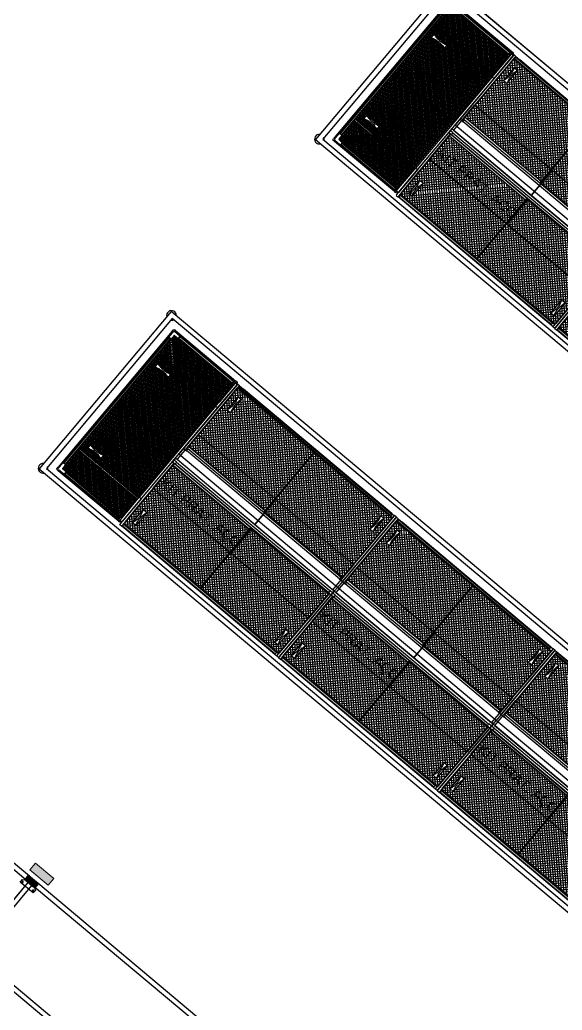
# Model space of a CAD drawing. Header units: metres. Extents: x 822482 to 822767, y 9662202 to 9662512.
# Drawn here: x 822669.12 to 822674.61, y 9662413 to 9662423.04 of the extents above; entities that cross this region are included whole.
import ezdxf
from ezdxf.lldxf.tags import DXFTag

# ---------------------------------------------------------------- set-up
doc = ezdxf.new("R2010")
doc.units = ezdxf.units.M
for name, color, linetype in [('#ARQ_INOX', 8, 'Continuous'), ('ARQ_NE_EQUIPAMENTOS', 7, 'Continuous'), ('VIDRO TEMPERADO', 3, 'Continuous'), ('wbc_gond_planta', 7, 'Continuous'), ('wbc_mobilias_planta', 7, 'Continuous')]:
    doc.layers.add(name, color=color, linetype=linetype)
doc.layers.add('ARQ_NE_COTAS', color=7, linetype='Continuous', true_color=0x000000)
doc.layers.add('ARQ_NE_ESTRUTURA INOX', color=251, linetype='Continuous', lineweight=0)
doc.layers.add('ARQ_NE_PORTAPALLETS', color=251, linetype='Continuous', lineweight=0)
doc.styles.add('Arial', font='arial.ttf', dxfattribs={"height": 0.6})
doc.styles.get("Standard").update_dxf_attribs({"font": 'arial.ttf'})
tags = doc.linetypes.add('DASHED0', pattern=[1, 0.5, -0.5]).pattern_tags.tags
tags[6:7] = [DXFTag(74, 4), DXFTag(75, 0), DXFTag(340, '0'), DXFTag(46, 0.0), DXFTag(50, 0.0), DXFTag(44, 0.0), DXFTag(45, 0.0)]
tags[4:5] = [DXFTag(74, 4), DXFTag(75, 0), DXFTag(340, '0'), DXFTag(46, 0.0), DXFTag(50, 0.0), DXFTag(44, 0.0), DXFTag(45, 0.0)]
doc.dimstyles.new('1-300', dxfattribs={"dimtxt": 0.6, "dimasz": 0.25, "dimexe": 0.25, "dimexo": 0.25, "dimgap": 0.25, "dimtad": 1, "dimzin": 4, "dimdsep": 46, "dimtxsty": 'Arial', "dimblk": 'ARCHTICK', "dimcen": 0.25, "dimclrd": 256, "dimclre": 256, "dimclrt": 256, "dimadec": 0, "dimazin": 0, "dimtfac": 0.066667, "dimtix": 1, "dimtofl": 0, "dimtmove": 0, "dimatfit": 3, "dimldrblk": 'ARCHTICK', "dimfxl": 0.25, "dimtvp": 1, "dimtolj": 1, "dimtzin": 0, "dimarcsym": 0})
pattern_1 = [(45, (-159.4644, -342.3736), (-1.6673415, 1.6673415), []), (135, (-159.4644, -342.3736), (-1.6673415, -1.6673415), [])]
pattern_2 = [(45, (108.2454, -1e-11), (-0.928678, 0.928678), []), (135, (108.2454, -1e-11), (-0.928678, -0.928678), [])]
pattern_3 = [(45, (0, 0), (-0.928678, 0.928678), []), (135, (0, 0), (-0.928678, -0.928678), [])]

# ---------------------------------------------------------------- blocks, each defined once
blk = doc.blocks.new('100100T11R230100')
at = {"layer": 'wbc_gond_planta'}
for points in [[(3, -1), (3, 0), (0, 0), (0, -6), (11, -6), (11, 0), (8, 0), (8, -1)], [(244, -1), (244, 0), (241, 0), (241, -6), (252, -6), (252, 0), (249, 0), (249, -1)], [(8, -99), (8, -100), (11, -100), (11, -94), (0, -94), (0, -100), (3, -100), (3, -99)], [(249, -99), (249, -100), (252, -100), (252, -94), (241, -94), (241, -100), (244, -100), (244, -99)]]:
    blk.add_hatch(color=8, dxfattribs=at).paths.add_polyline_path(points)
at = {"layer": 'wbc_gond_planta', "color": 8, "linetype": 'Continuous'}
for p, q in [((-1, 0), (12, 0)), ((-1, -6), (-1, 0)), ((12, 0), (12, -6)), ((240, 0), (253, 0)), ((240, -6), (240, 0)), ((253, 0), (253, -6)), ((-3.1, -7.2), (-1, -6)), ((-3.1, -10.7), (-3.1, -7.2)), ((12, -6), (14.1, -7.2)), ((14.1, -7.2), (14.1, -10.7)), ((237.9, -7.2), (240, -6)), ((237.9, -10.7), (237.9, -7.2)), ((253, -6), (255.1, -7.2)), ((255.1, -7.2), (255.1, -10.7)), ((14.1, -10.7), (-3.1, -10.7)), ((255.1, -10.7), (237.9, -10.7)), ((14.1, -89.3), (-3.1, -89.3)), ((-3.1, -89.3), (-3.1, -92.8)), ((14.1, -92.8), (14.1, -89.3)), ((255.1, -89.3), (237.9, -89.3)), ((237.9, -89.3), (237.9, -92.8)), ((255.1, -92.8), (255.1, -89.3)), ((-3.1, -92.8), (-1, -94)), ((-1, -94), (-1, -100)), ((-1, -100), (12, -100)), ((12, -94), (14.1, -92.8)), ((12, -100), (12, -94)), ((237.9, -92.8), (240, -94)), ((240, -94), (240, -100)), ((240, -100), (253, -100)), ((253, -94), (255.1, -92.8)), ((253, -100), (253, -94))]:
    blk.add_line(p, q, dxfattribs=at)
at = {"layer": 'wbc_gond_planta', "color": 8}
for p, q in [((3, 0), (0, 0)), ((0, 0), (0, -6)), ((3, -1), (3, 0)), ((8, 0), (8, -1)), ((8, 0), (11, 0)), ((11, 0), (241, 0)), ((11, 0), (11, -6)), ((244, 0), (241, 0)), ((241, 0), (241, -6)), ((244, -1), (244, 0)), ((249, 0), (249, -1)), ((249, 0), (252, 0)), ((252, 0), (252, -6)), ((11, -6), (0, -6)), ((8, -1), (3, -1)), ((3, -94), (3, -6)), ((8, -94), (8, -6)), ((11, -5), (241, -5)), ((252, -6), (241, -6)), ((249, -1), (244, -1)), ((244, -94), (244, -6)), ((249, -94), (249, -6)), ((0, -100), (0, -94)), ((11, -94), (0, -94)), ((3, -100), (0, -100)), ((8, -99), (3, -99)), ((3, -99), (3, -100)), ((8, -100), (8, -99)), ((8, -100), (11, -100)), ((11, -100), (11, -94)), ((11, -95), (241, -95)), ((11, -100), (241, -100)), ((241, -100), (241, -94)), ((252, -94), (241, -94)), ((244, -100), (241, -100)), ((249, -99), (244, -99)), ((244, -99), (244, -100)), ((249, -100), (249, -99)), ((249, -100), (252, -100)), ((252, -100), (252, -94))]:
    blk.add_line(p, q, dxfattribs=at)
for points in [[(3, -1), (3, 0), (0, 0), (0, -6), (11, -6), (11, 0), (8, 0), (8, -1)], [(244, -1), (244, 0), (241, 0), (241, -6), (252, -6), (252, 0), (249, 0), (249, -1)], [(8, -99), (8, -100), (11, -100), (11, -94), (0, -94), (0, -100), (3, -100), (3, -99)], [(249, -99), (249, -100), (252, -100), (252, -94), (241, -94), (241, -100), (244, -100), (244, -99)]]:
    blk.add_lwpolyline(points, close=True, dxfattribs=at)
for centre in [(-1.4, -9), (12.4, -9), (239.6, -9), (253.4, -9), (-1.4, -91), (12.4, -91), (239.6, -91), (253.4, -91)]:
    blk.add_circle(centre, 0.7, dxfattribs=at)
blk = doc.blocks.new('protetor')
blk.add_hatch(color=8).paths.add_polyline_path([(-3.5, -5), (-3.5, -14), (20.5, -14), (20.5, -5)])
at = {"color": 8}
blk.add_lwpolyline([(-3.5, -5), (-3.5, -14), (20.5, -14), (20.5, -5)], close=True, dxfattribs=at)
blk = doc.blocks.new('NICFD210CDVD')
at = {"layer": 'VIDRO TEMPERADO'}
h = blk.add_hatch(dxfattribs=at)
h.set_pattern_fill('_USER', color=8, scale=2.357977, angle=45, style=0, pattern_type=2)
h.set_pattern_definition(pattern_1)
h.paths.add_polyline_path([(103.7, 97.3), (103.7, 90.8), (2.5, 90.8), (2.5, 97.3)])
h.paths.add_polyline_path([(2.5, 90.8), (8.8, 90.8), (8.6, 90.6), (8.6, 73.7), (8.8, 73.6), (2.5, 73.6)])
h.paths.add_polyline_path([(13, 90.8), (103.7, 90.8), (103.7, 73.6), (13, 73.6), (13.2, 73.7), (13.2, 90.6)])
h.paths.add_polyline_path([(2.5, 73.6), (103.7, 73.6), (103.7, 19.9), (2.5, 19.9), (2.5, 19.9)])
h.paths.add_polyline_path([(2.7, 19.9), (103.7, 19.9), (103.7, 19.8), (2.9, 19.8)])
h = blk.add_hatch(dxfattribs=at)
h.set_pattern_fill('_USER', color=8, scale=2.357977, angle=45, style=0, pattern_type=2)
h.set_pattern_definition(pattern_1)
h.paths.add_polyline_path([(207.5, 97.3), (207.5, 91.1), (104.2, 91.1), (104.2, 97.3)])
h.paths.add_polyline_path([(104.2, 91.1), (197, 91.1), (196.8, 90.9), (196.8, 74), (197, 73.9), (104.2, 73.9)])
h.paths.add_polyline_path([(201.2, 91.1), (207.5, 91.1), (207.5, 73.9), (201.2, 73.9), (201.4, 74), (201.4, 90.9)])
h.paths.add_polyline_path([(104.2, 73.9), (207.5, 73.9), (207.5, 19.5), (207.5, 19.5), (207.2, 19.5), (207, 19.3), (207, 18.2), (116.8, 18.2), (104.2, 18.2)])
at = {"layer": 'wbc_mobilias_planta'}
blk.add_hatch(color=8, dxfattribs=at).paths.add_polyline_path([(3.1, 99.8), (204.9, 99.8), (204.9, 97.8), (3.1, 97.8)])
at = {"color": 8, "linetype": 'Continuous'}
for p, q in [((0.2, 100.4), (2.4, 100.4)), ((209.7, 100.4), (207.5, 100.4)), ((0, 100.2), (0, 99.5)), ((0, 99.5), (0, 73.9)), ((2.5, 99.6), (2.5, 100.4)), ((2.5, 100.2), (207.5, 100.2)), ((2.5, 73.9), (2.5, 99.6)), ((207.5, 97.3), (2.5, 97.3)), ((2.5, 95.5), (2.5, 95.2)), ((2.5, 95.5), (2.5, 95.5)), ((2.5, 95.2), (2.5, 95.1)), ((2.5, 95.1), (2.5, 73.2)), ((5.6, 100.2), (6.9, 100.2)), ((6.9, 100.2), (7.9, 100.2)), ((6.9, 100.2), (6.9, 100.2)), ((204.2, 100.2), (7.9, 100.2)), ((8.6, 90.6), (8.6, 90.4)), ((8.6, 90.4), (8.6, 89.9)), ((8.8, 90.8), (13, 90.8)), ((8.8, 90.5), (8.8, 90.8)), ((8.8, 90.4), (8.8, 90.5)), ((13, 90.8), (13, 90.5)), ((13, 90.5), (13, 90.4)), ((13.2, 90.5), (13.2, 90.6)), ((13.2, 89.9), (13.2, 90.5)), ((103.7, 73.4), (103.7, 97.3)), ((104.2, 95.5), (104.2, 97.3)), ((104.2, 95.4), (104.2, 95.5)), ((104.2, 73.4), (104.2, 95.4)), ((196.8, 90.9), (196.8, 90.7)), ((196.8, 90.7), (196.8, 90.2)), ((197, 91.1), (201.2, 91.1)), ((197, 90.9), (197, 91.1)), ((197, 90.7), (197, 90.9)), ((201.2, 91.1), (201.2, 90.9)), ((201.2, 90.9), (201.2, 90.7)), ((201.4, 90.8), (201.4, 90.9)), ((201.4, 90.2), (201.4, 90.8)), ((207.5, 100.4), (207.5, 99.6)), ((207.5, 99.6), (207.5, 73.9)), ((207.5, 96.5), (207.5, 96.5)), ((207.5, 96.5), (207.5, 96.5)), ((207.5, 96.5), (207.5, 96.4)), ((207.5, 96.2), (207.5, 96.5)), ((207.5, 96), (207.5, 96.2)), ((207.5, 73.2), (207.5, 96)), ((210, 99.5), (210, 100.2)), ((210, 73.9), (210, 99.5)), ((8.6, 89.9), (8.6, 74.3)), ((13.2, 74.3), (13.2, 89.9)), ((196.8, 90.2), (196.8, 74.6)), ((201.4, 74.6), (201.4, 90.2)), ((0, 73.9), (0, 15.4)), ((2.5, 18.5), (2.5, 73.9)), ((2.5, 73.2), (2.5, 21.6)), ((8.6, 74.3), (8.6, 74.2)), ((8.6, 74.2), (8.6, 73.8)), ((8.6, 73.8), (8.6, 73.8)), ((8.6, 73.7), (8.6, 73.8)), ((8.6, 73.7), (8.6, 73.7)), ((8.8, 74.2), (8.8, 74.4)), ((8.8, 73.7), (8.8, 74.2)), ((8.8, 73.6), (8.8, 73.7)), ((8.8, 73.6), (13, 73.6)), ((8.8, 73.6), (8.8, 73.6)), ((13, 74.4), (13, 74.2)), ((13, 74.2), (13, 73.7)), ((13, 73.7), (13, 73.6)), ((13, 73.6), (13, 73.6)), ((13.2, 74.2), (13.2, 74.3)), ((13.2, 73.8), (13.2, 74.2)), ((13.2, 73.8), (13.2, 73.8)), ((13.2, 73.8), (13.2, 73.7)), ((13.2, 73.7), (13.2, 73.7)), ((103.7, 18.4), (103.7, 73.4)), ((104.2, 23.3), (104.2, 73.4)), ((196.8, 74.6), (196.8, 74.5)), ((196.8, 74.5), (196.8, 74.1)), ((196.8, 74.1), (196.8, 74.1)), ((196.8, 74), (196.8, 74.1)), ((196.8, 74), (196.8, 74)), ((197, 74.5), (197, 74.7)), ((197, 74), (197, 74.5)), ((197, 73.9), (197, 74)), ((197, 73.9), (201.2, 73.9)), ((197, 73.9), (197, 73.9)), ((201.2, 74.7), (201.2, 74.5)), ((201.2, 74.5), (201.2, 74)), ((201.2, 74), (201.2, 73.9)), ((201.2, 73.9), (201.2, 73.9)), ((201.4, 74.5), (201.4, 74.6)), ((201.4, 74.1), (201.4, 74.5)), ((201.4, 74.1), (201.4, 74.1)), ((201.4, 74.1), (201.4, 74)), ((201.4, 74), (201.4, 74)), ((207.5, 73.9), (207.5, 18.4)), ((207.5, 19.3), (207.5, 73.2)), ((210, 15.4), (210, 73.9)), ((104.2, 23.2), (104.2, 23.3)), ((104.2, 18.3), (104.2, 23.2)), ((0, 15.4), (0, 15.2)), ((3.4, 15), (0.2, 15)), ((2.5, 19.9), (2.5, 20)), ((2.5, 19.9), (2.5, 19.6)), ((2.7, 19.9), (2.5, 19.9)), ((2.5, 19.6), (2.5, 19.5)), ((103.7, 19.8), (2.9, 19.8)), ((2.9, 19.6), (2.9, 19.7)), ((2.9, 19.5), (2.9, 19.6)), ((2.9, 17.8), (2.9, 19.5)), ((2.9, 17.8), (2.9, 17.8)), ((3.3, 17.6), (3.4, 17.6)), ((3.3, 17.6), (3.3, 17.6)), ((3.3, 17.6), (3.3, 17.6)), ((3.3, 17.6), (3.4, 17.6)), ((3.4, 17.6), (3.4, 17.6)), ((206.4, 17.5), (3.6, 17.5)), ((3.6, 17.3), (3.6, 15.4)), ((3.6, 17.3), (3.6, 17.3)), ((3.6, 17.3), (3.6, 15.4)), ((3.6, 15.4), (3.6, 15.2)), ((3.6, 15.4), (3.6, 15.4)), ((3.6, 15.4), (3.6, 15.2)), ((3.6, 15.2), (3.6, 15.3)), ((206.4, 15.3), (3.6, 15.3)), ((104.2, 18.4), (104.1, 18.4)), ((104.1, 18.4), (104.2, 18.4)), ((104.1, 18.4), (104.1, 18.4)), ((104.2, 18.2), (104.2, 18.3)), ((104.2, 18.2), (104.2, 18.2)), ((194.5, 18.2), (104.2, 18.2)), ((104.2, 18.2), (105.4, 18.2)), ((207, 18.2), (105.4, 18.2)), ((105.4, 18.2), (105.4, 18.2)), ((207, 18.2), (205.8, 18.2)), ((205.8, 18.2), (205.8, 18.2)), ((206.4, 15.4), (206.4, 17.4)), ((206.4, 17.4), (206.4, 17.4)), ((206.4, 15.4), (206.4, 17.4)), ((206.4, 15.2), (206.4, 15.4)), ((206.4, 15.4), (206.4, 15.4)), ((206.4, 15.2), (206.4, 15.4)), ((206.4, 15.3), (206.4, 15.2)), ((206.8, 17.7), (206.6, 17.7)), ((206.6, 17.7), (206.6, 17.7)), ((209.7, 15), (206.6, 15)), ((207, 19.3), (207, 17.8)), ((207, 18.2), (207, 18.2)), ((207, 17.8), (207, 17.8)), ((207.5, 19.5), (207.2, 19.5)), ((207.5, 18.4), (207.5, 19.5)), ((207.5, 19.5), (207.5, 19.5)), ((210, 15.2), (210, 15.4))]:
    blk.add_line(p, q, dxfattribs=at)
at = {"color": 8}
blk.add_line((103.7, 97.3), (104.2, 97.3), dxfattribs=at)
at = {"color": 8, "linetype": 'Continuous'}
for points in [[(13, 73.6), (13.2, 73.7), (13.2, 90.6), (13, 90.8), (8.8, 90.8), (8.6, 90.6), (8.6, 73.7), (8.8, 73.6)], [(201.2, 73.9), (201.4, 74), (201.4, 90.9), (201.2, 91.1), (197, 91.1), (196.8, 90.9), (196.8, 74), (197, 73.9)]]:
    blk.add_lwpolyline(points, close=True, dxfattribs=at)
for centre, radius, start, end in [((0.2, 100.2), 0.25, 90, 180), ((2.4, 100.4), 0.05, 0, 90), ((207.5, 100.4), 0.05, 90, 180), ((209.7, 100.2), 0.25, 0, 90), ((5.6, 100), 0.2, 90, 91.7684), ((7.9, 100.1), 0.15, 87.9574, 90), ((8.8, 90.6), 0.152, 90, 180), ((13, 90.6), 0.152, 0, 90), ((197, 90.9), 0.152, 90, 180), ((201.2, 90.9), 0.152, 0, 90), ((0.2, 15.2), 0.25, 180, 270), ((2.5, 20), 0.025, 180, 210), ((2.5, 20), 0.025, 210, 270), ((3.3, 18.5), 0.85, 180, 187.9303), ((3.3, 18.5), 0.85, 187.9303, 265.6848), ((2.7, 19.7), 0.2, 0, 90), ((3.3, 17.6), 0.0345, 75.9115, 85.3666), ((3.4, 17.4), 0.244, 27.5841, 88.2951), ((3.4, 15.2), 0.25, 270, 352.1625), ((3.3, 17.4), 0.316, 357.5545, 28.8772), ((3.4, 15.2), 0.25, 352.1625, 0), ((3.6, 15.2), 0.03, 352.1625, 0), ((206.6, 17.4), 0.25, 94.2323, 135.3707), ((206.6, 17.5), 0.239, 135.4473, 167.8956), ((206.6, 17.4), 0.248, 166.5401, 180), ((206.6, 15.2), 0.25, 180, 187.8375), ((206.6, 15.2), 0.25, 187.8375, 270), ((206.4, 15.2), 0.03, 180, 187.8375), ((206.6, 17.5), 0.243, 90.0162, 94.3688), ((206.8, 18.4), 0.7, 270, 359.8573), ((207.2, 19.3), 0.2, 90, 180), ((207.5, 19.5), 0.025, 270, 0), ((209.7, 15.2), 0.25, 270, 0)]:
    blk.add_arc(centre, radius, start, end, dxfattribs=at)
for centre, major_axis, ratio, start_param, end_param in [((207.4, 96.5), (0.05, 0), 0.580743, 5.670684, 6.283185), ((207.4, 96.5), (0.05, 0), 0.580743, 5.670684, 6.283185), ((207.4, 96.2), (0.05, 0), 0.611994, 0, 0.612501), ((8.8, 73.7), (-0.152, 0), 0.999904, 0, 1.570796), ((13, 73.7), (-0.152, 0), 0.999904, 1.570796, 3.141593), ((197, 74), (-0.152, 0), 0.999904, 0, 1.570796), ((201.2, 74), (-0.152, 0), 0.999904, 1.570796, 3.141593), ((3.6, 15.2), (-0.03, 0), 0.863636, 3.141593, 3.513879), ((104.1, 18.4), (0.387, 0), 0.001495, 1.559494, 4.723691), ((104.1, 18.4), (0.285, 0), 0.001495, 1.555489, 4.727697), ((206.4, 15.2), (-0.03, 0), 0.863636, 5.910899, 6.283185)]:
    blk.add_ellipse(centre, major_axis=major_axis, ratio=ratio, start_param=start_param, end_param=end_param, dxfattribs=at)
for points in [[(8.8, 74.4), (9.3, 75.8), (9.6, 77.1), (10, 79.3), (10.1, 80), (10.2, 81.4), (10.2, 82.1), (10.2, 83.2), (10.2, 83.5), (10.2, 84.2), (10.2, 84.5), (10.1, 85.6), (10, 86.2), (9.7, 87.5), (9.6, 88.1), (9.3, 89.3), (9.1, 89.9), (8.8, 90.4)], [(13, 90.4), (12.5, 89.3), (12.2, 88.1), (11.8, 86.2), (11.7, 85.6), (11.6, 84.2), (11.6, 83.5), (11.6, 82.5), (11.6, 82.1), (11.6, 81.4), (11.7, 81.1), (11.7, 80), (11.8, 79.3), (12.1, 77.9), (12.2, 77.2), (12.6, 75.8), (12.8, 75.1), (13, 74.4)], [(197, 74.7), (197.5, 76.1), (197.8, 77.4), (198.2, 79.6), (198.3, 80.3), (198.4, 81.7), (198.4, 82.4), (198.4, 83.5), (198.4, 83.8), (198.4, 84.5), (198.3, 84.9), (198.3, 85.9), (198.2, 86.5), (197.9, 87.8), (197.8, 88.4), (197.4, 89.6), (197.2, 90.2), (197, 90.7)], [(201.2, 90.7), (200.7, 89.6), (200.4, 88.5), (200, 86.5), (199.9, 85.9), (199.8, 84.5), (199.8, 83.8), (199.8, 82.8), (199.8, 82.4), (199.8, 81.7), (199.8, 81.4), (199.9, 80.3), (200, 79.6), (200.3, 78.2), (200.4, 77.5), (200.7, 76.1), (200.9, 75.4), (201.2, 74.7)]]:
    blk.add_open_spline(points, degree=3, knots=[0, 0, 0, 0, 0.25, 0.25, 0.375, 0.375, 0.5, 0.5, 0.5625, 0.5625, 0.625, 0.625, 0.75, 0.75, 0.875, 0.875, 1, 1, 1, 1], dxfattribs=at)
at = {"layer": 'Defpoints', "color": 8, "linetype": 'Continuous'}
for p, q in [((0, 15.2), (0, 7.5)), ((210.1, 15.2), (210.1, 7.5))]:
    blk.add_line(p, q, dxfattribs=at)
at = {"layer": 'VIDRO TEMPERADO', "color": 8}
for points in [[(91.3, 19.8), (2.9, 19.8), (2.7, 19.9), (2.5, 19.9), (2.5, 19.9), (2.5, 97.3), (103.7, 97.3), (103.7, 19.8)], [(104.2, 18.2), (104.2, 97.3), (207.5, 97.3), (207.5, 19.5), (207.5, 19.5), (207.2, 19.5), (207, 19.3), (207, 18.2), (116.8, 18.2)]]:
    blk.add_lwpolyline(points, close=True, dxfattribs=at)
at = {"layer": 'wbc_mobilias_planta', "color": 8}
blk.add_lwpolyline([(3.1, 99.8), (204.9, 99.8), (204.9, 97.8), (3.1, 97.8)], close=True, dxfattribs=at)
blk = doc.blocks.new('NICFD210CVD')
at = {"layer": 'VIDRO TEMPERADO'}
h = blk.add_hatch(dxfattribs=at)
h.set_pattern_fill('_USER', color=8, scale=2.357977, angle=45, style=0, pattern_type=2)
h.set_pattern_definition(pattern_1)
h.paths.add_polyline_path([(103.7, -82.3), (103.7, -75.8), (2.5, -75.8), (2.5, -82.3)])
h.paths.add_polyline_path([(2.5, -75.8), (8.8, -75.8), (8.6, -75.6), (8.6, -58.7), (8.8, -58.6), (2.5, -58.6)])
h.paths.add_polyline_path([(13, -75.8), (103.7, -75.8), (103.7, -58.6), (13, -58.6), (13.2, -58.7), (13.2, -75.6)])
h.paths.add_polyline_path([(2.5, -58.6), (103.7, -58.6), (103.7, -4.9), (2.5, -4.9), (2.5, -4.9)])
h.paths.add_polyline_path([(2.8, -4.9), (103.7, -4.9), (103.7, -4.8), (2.9, -4.8)])
h = blk.add_hatch(dxfattribs=at)
h.set_pattern_fill('_USER', color=8, scale=2.357977, angle=45, style=0, pattern_type=2)
h.set_pattern_definition(pattern_1)
h.paths.add_polyline_path([(207.5, -82.3), (207.5, -76.1), (104.2, -76.1), (104.2, -82.3)])
h.paths.add_polyline_path([(104.2, -76.1), (197, -76.1), (196.8, -75.9), (196.8, -59), (197, -58.9), (104.2, -58.9)])
h.paths.add_polyline_path([(201.2, -76.1), (207.5, -76.1), (207.5, -58.9), (201.2, -58.9), (201.4, -59), (201.4, -75.9)])
h.paths.add_polyline_path([(104.2, -58.9), (207.5, -58.9), (207.5, -4.5), (207.5, -4.5), (207.2, -4.5), (207.1, -4.3), (207.1, -3.2), (116.8, -3.2), (104.2, -3.2)])
at = {"layer": 'wbc_mobilias_planta'}
blk.add_hatch(color=8, dxfattribs=at).paths.add_polyline_path([(3.1, -84.8), (204.9, -84.8), (204.9, -82.8), (3.1, -82.8)])
at = {"color": 8, "linetype": 'Continuous'}
for p, q in [((3.4, 0), (0.2, 0)), ((0, -0.4), (0, -0.3)), ((0, -58.9), (0, -0.4)), ((2.5, -3.5), (2.5, -58.9)), ((2.5, -4.6), (2.5, -4.5)), ((2.5, -4.9), (2.5, -4.6)), ((2.5, -4.9), (2.5, -5)), ((2.8, -4.9), (2.5, -4.9)), ((2.5, -58.2), (2.5, -6.6)), ((2.9, -2.8), (2.9, -4.5)), ((2.9, -2.8), (2.9, -2.8)), ((2.9, -4.5), (2.9, -4.6)), ((2.9, -4.6), (2.9, -4.7)), ((103.7, -4.8), (2.9, -4.8)), ((3.3, -2.6), (3.4, -2.6)), ((3.3, -2.6), (3.3, -2.6)), ((3.3, -2.6), (3.3, -2.6)), ((3.3, -2.6), (3.4, -2.6)), ((3.4, -2.6), (3.4, -2.6)), ((3.6, -0.4), (3.6, -0.2)), ((3.6, -0.3), (3.6, -0.3)), ((3.6, -0.4), (3.6, -0.2)), ((206.4, -0.3), (3.6, -0.3)), ((3.6, -2.3), (3.6, -0.4)), ((3.6, -0.4), (3.6, -0.4)), ((3.6, -2.3), (3.6, -0.4)), ((3.6, -2.3), (3.6, -2.3)), ((206.4, -2.5), (3.6, -2.5)), ((103.7, -3.4), (103.7, -58.4)), ((104.2, -3.4), (104.1, -3.4)), ((104.1, -3.4), (104.2, -3.4)), ((104.1, -3.4), (104.1, -3.4)), ((104.2, -3.2), (104.2, -3.3)), ((104.2, -3.2), (104.2, -3.2)), ((194.5, -3.2), (104.2, -3.2)), ((104.2, -3.2), (105.4, -3.2)), ((104.2, -3.3), (104.2, -8.2)), ((104.2, -8.2), (104.2, -8.3)), ((104.2, -8.3), (104.2, -58.4)), ((207.1, -3.2), (105.4, -3.2)), ((105.4, -3.2), (105.4, -3.2)), ((207.1, -3.2), (205.8, -3.2)), ((205.8, -3.2), (205.8, -3.2)), ((206.4, -0.2), (206.4, -0.4)), ((206.4, -0.2), (206.4, -0.4)), ((206.4, -0.3), (206.4, -0.3)), ((206.4, -0.4), (206.4, -2.4)), ((206.4, -0.4), (206.4, -0.4)), ((206.4, -0.4), (206.4, -2.4)), ((206.4, -2.4), (206.4, -2.4)), ((209.7, 0), (206.6, 0)), ((206.8, -2.7), (206.6, -2.7)), ((206.6, -2.7), (206.6, -2.7)), ((207, -3.2), (207, -3.2)), ((207.1, -4.3), (207.1, -2.8)), ((207.1, -2.8), (207.1, -2.8)), ((207.5, -4.5), (207.2, -4.5)), ((207.5, -3.4), (207.5, -4.5)), ((207.5, -58.9), (207.5, -3.4)), ((207.5, -4.3), (207.5, -58.2)), ((207.5, -4.5), (207.5, -4.5)), ((210, -0.3), (210, -0.4)), ((210, -0.4), (210, -58.9)), ((0, -84.5), (0, -58.9)), ((2.5, -80.1), (2.5, -58.2)), ((2.5, -58.9), (2.5, -84.6)), ((8.6, -58.7), (8.6, -58.7)), ((8.6, -58.7), (8.6, -58.8)), ((8.6, -58.8), (8.6, -58.8)), ((8.6, -59.2), (8.6, -58.8)), ((8.6, -59.3), (8.6, -59.2)), ((8.6, -74.9), (8.6, -59.3)), ((8.8, -58.6), (8.8, -58.7)), ((8.8, -58.6), (13, -58.6)), ((8.8, -58.6), (8.8, -58.6)), ((8.8, -58.7), (8.8, -59.2)), ((8.8, -59.2), (8.8, -59.4)), ((13, -58.7), (13, -58.6)), ((13, -58.6), (13, -58.6)), ((13, -59.2), (13, -58.7)), ((13, -59.4), (13, -59.2)), ((13.2, -58.7), (13.2, -58.7)), ((13.2, -58.8), (13.2, -58.7)), ((13.2, -58.8), (13.2, -59.2)), ((13.2, -58.8), (13.2, -58.8)), ((13.2, -59.2), (13.2, -59.3)), ((13.2, -59.3), (13.2, -74.9)), ((103.7, -58.4), (103.7, -82.3)), ((104.2, -58.4), (104.2, -80.4)), ((196.8, -59), (196.8, -59)), ((196.8, -59), (196.8, -59.1)), ((196.8, -59.1), (196.8, -59.1)), ((196.8, -59.5), (196.8, -59.1)), ((196.8, -59.6), (196.8, -59.5)), ((196.8, -75.2), (196.8, -59.6)), ((197, -58.9), (197, -59)), ((197, -58.9), (201.2, -58.9)), ((197, -58.9), (197, -58.9)), ((197, -59), (197, -59.5)), ((197, -59.5), (197, -59.7)), ((201.2, -59), (201.2, -58.9)), ((201.2, -58.9), (201.2, -58.9)), ((201.2, -59.5), (201.2, -59)), ((201.2, -59.7), (201.2, -59.5)), ((201.4, -59), (201.4, -59)), ((201.4, -59.1), (201.4, -59)), ((201.4, -59.1), (201.4, -59.5)), ((201.4, -59.1), (201.4, -59.1)), ((201.4, -59.5), (201.4, -59.6)), ((201.4, -59.6), (201.4, -75.2)), ((207.5, -58.2), (207.5, -81)), ((207.5, -84.6), (207.5, -58.9)), ((210, -58.9), (210, -84.5)), ((2.5, -80.2), (2.5, -80.1)), ((2.5, -80.5), (2.5, -80.2)), ((8.6, -75.4), (8.6, -74.9)), ((8.6, -75.6), (8.6, -75.4)), ((8.8, -75.4), (8.8, -75.5)), ((8.8, -75.5), (8.8, -75.8)), ((8.8, -75.8), (13, -75.8)), ((13, -75.5), (13, -75.4)), ((13, -75.8), (13, -75.5)), ((13.2, -74.9), (13.2, -75.5)), ((13.2, -75.5), (13.2, -75.6)), ((196.8, -75.7), (196.8, -75.2)), ((196.8, -75.9), (196.8, -75.7)), ((197, -75.7), (197, -75.9)), ((197, -75.9), (197, -76.1)), ((197, -76.1), (201.2, -76.1)), ((201.2, -75.9), (201.2, -75.7)), ((201.2, -76.1), (201.2, -75.9)), ((201.4, -75.2), (201.4, -75.8)), ((201.4, -75.8), (201.4, -75.9)), ((0, -85.2), (0, -84.5)), ((0.2, -85.4), (2.4, -85.4)), ((2.5, -80.5), (2.5, -80.5)), ((207.5, -82.3), (2.5, -82.3)), ((2.5, -84.6), (2.5, -85.4)), ((2.5, -85.2), (207.5, -85.2)), ((5.6, -85.2), (6.9, -85.2)), ((6.9, -85.2), (7.9, -85.2)), ((6.9, -85.2), (6.9, -85.2)), ((204.2, -85.2), (7.9, -85.2)), ((104.2, -80.4), (104.2, -80.5)), ((104.2, -80.5), (104.2, -82.3)), ((207.5, -81), (207.5, -81.2)), ((207.5, -81.2), (207.5, -81.5)), ((207.5, -81.5), (207.5, -81.4)), ((207.5, -81.5), (207.5, -81.5)), ((207.5, -81.5), (207.5, -81.5)), ((207.5, -85.4), (207.5, -84.6)), ((209.7, -85.4), (207.5, -85.4)), ((210, -84.5), (210, -85.2))]:
    blk.add_line(p, q, dxfattribs=at)
at = {"color": 8}
blk.add_line((103.7, -82.3), (104.2, -82.3), dxfattribs=at)
at = {"color": 8, "linetype": 'Continuous'}
for points in [[(13, -58.6), (13.2, -58.7), (13.2, -75.6), (13, -75.8), (8.8, -75.8), (8.6, -75.6), (8.6, -58.7), (8.8, -58.6)], [(201.2, -58.9), (201.4, -59), (201.4, -75.9), (201.2, -76.1), (197, -76.1), (196.8, -75.9), (196.8, -59), (197, -58.9)]]:
    blk.add_lwpolyline(points, close=True, dxfattribs=at)
for centre, radius, start, end in [((0.2, -0.3), 0.25, 90, 180), ((3.4, -0.3), 0.25, 7.8375, 90), ((3.3, -3.5), 0.85, 94.3152, 172.0697), ((3.3, -3.5), 0.85, 172.0697, 180), ((2.5, -5), 0.025, 150, 180), ((2.5, -5), 0.025, 90, 150), ((2.8, -4.7), 0.2, 270, 0), ((3.3, -2.6), 0.0345, 274.6334, 284.0885), ((3.4, -2.4), 0.244, 271.7049, 332.4159), ((3.4, -0.3), 0.25, 0, 7.8375), ((3.6, -0.2), 0.03, 0, 7.8375), ((3.3, -2.4), 0.316, 331.1228, 2.4455), ((206.6, -0.3), 0.25, 90, 172.1625), ((206.6, -0.3), 0.25, 172.1625, 180), ((206.4, -0.2), 0.03, 172.1625, 180), ((206.6, -2.4), 0.248, 180, 193.4599), ((206.6, -2.5), 0.239, 192.1044, 224.5527), ((206.6, -2.4), 0.25, 224.6293, 265.7677), ((206.6, -2.5), 0.243, 265.6312, 269.9838), ((206.8, -3.4), 0.7, 0.1427, 90), ((207.2, -4.3), 0.2, 180, 270), ((207.5, -4.5), 0.025, 0, 90), ((209.7, -0.3), 0.25, 0, 90), ((8.8, -75.6), 0.152, 180, 270), ((13, -75.6), 0.152, 270, 0), ((197, -75.9), 0.152, 180, 270), ((201.2, -75.9), 0.152, 270, 0), ((0.2, -85.2), 0.25, 180, 270), ((2.4, -85.4), 0.05, 270, 0), ((5.6, -85), 0.2, 268.2316, 270), ((7.9, -85.1), 0.15, 270, 272.0426), ((207.5, -85.4), 0.05, 180, 270), ((209.7, -85.2), 0.25, 270, 0)]:
    blk.add_arc(centre, radius, start, end, dxfattribs=at)
for centre, major_axis, ratio, start_param, end_param in [((3.6, -0.3), (-0.03, 0), 0.863636, 2.769307, 3.141593), ((104.1, -3.4), (0.387, 0), 0.001495, 1.559494, 4.723691), ((104.1, -3.4), (0.285, 0), 0.001495, 1.555489, 4.727697), ((206.4, -0.3), (-0.03, 0), 0.863636, 0, 0.372286), ((8.8, -58.7), (-0.152, 0), 0.999904, 4.712389, 6.283185), ((13, -58.7), (-0.152, 0), 0.999904, 3.141593, 4.712389), ((197, -59), (-0.152, 0), 0.999904, 4.712389, 6.283185), ((201.2, -59), (-0.152, 0), 0.999904, 3.141593, 4.712389), ((207.4, -81.2), (0.05, 0), 0.611994, 5.670684, 6.283185), ((207.4, -81.5), (0.05, 0), 0.580743, 0, 0.612501), ((207.4, -81.5), (0.05, 0), 0.580743, 0, 0.612501)]:
    blk.add_ellipse(centre, major_axis=major_axis, ratio=ratio, start_param=start_param, end_param=end_param, dxfattribs=at)
for points in [[(8.8, -59.4), (9.3, -60.8), (9.6, -62.1), (10, -64.3), (10.1, -65), (10.2, -66.4), (10.2, -67.1), (10.2, -68.2), (10.2, -68.5), (10.2, -69.2), (10.2, -69.5), (10.1, -70.6), (10, -71.2), (9.7, -72.5), (9.6, -73.1), (9.3, -74.3), (9.1, -74.9), (8.8, -75.4)], [(13, -75.4), (12.5, -74.3), (12.2, -73.1), (11.8, -71.2), (11.7, -70.6), (11.6, -69.2), (11.6, -68.5), (11.6, -67.5), (11.6, -67.1), (11.6, -66.4), (11.7, -66.1), (11.7, -65), (11.8, -64.3), (12.1, -62.9), (12.2, -62.2), (12.6, -60.8), (12.8, -60.1), (13, -59.4)], [(197, -59.7), (197.5, -61.1), (197.8, -62.4), (198.2, -64.6), (198.3, -65.3), (198.4, -66.7), (198.4, -67.4), (198.4, -68.5), (198.4, -68.8), (198.4, -69.5), (198.3, -69.9), (198.3, -70.9), (198.2, -71.5), (197.9, -72.8), (197.8, -73.4), (197.4, -74.6), (197.2, -75.2), (197, -75.7)], [(201.2, -75.7), (200.7, -74.6), (200.4, -73.5), (200, -71.5), (199.9, -70.9), (199.8, -69.5), (199.8, -68.8), (199.8, -67.8), (199.8, -67.4), (199.8, -66.7), (199.8, -66.4), (199.9, -65.3), (200, -64.6), (200.3, -63.2), (200.4, -62.5), (200.7, -61.1), (200.9, -60.4), (201.2, -59.7)]]:
    blk.add_open_spline(points, degree=3, knots=[0, 0, 0, 0, 0.25, 0.25, 0.375, 0.375, 0.5, 0.5, 0.5625, 0.5625, 0.625, 0.625, 0.75, 0.75, 0.875, 0.875, 1, 1, 1, 1], dxfattribs=at)
at = {"layer": 'Defpoints', "color": 8, "linetype": 'DASHED0'}
for p, q in [((210.1, 7.5), (0, 7.5)), ((0, -0.3), (0, 7.5)), ((210.1, -0.3), (210.1, 7.5))]:
    blk.add_line(p, q, dxfattribs=at)
at = {"layer": 'VIDRO TEMPERADO', "color": 8}
for points in [[(91.3, -4.8), (2.9, -4.8), (2.8, -4.9), (2.5, -4.9), (2.5, -4.9), (2.5, -82.3), (103.7, -82.3), (103.7, -4.8)], [(104.2, -3.2), (104.2, -82.3), (207.5, -82.3), (207.5, -4.5), (207.5, -4.5), (207.2, -4.5), (207.1, -4.3), (207.1, -3.2), (116.8, -3.2)]]:
    blk.add_lwpolyline(points, close=True, dxfattribs=at)
at = {"layer": 'wbc_mobilias_planta', "color": 8}
blk.add_lwpolyline([(3.1, -84.8), (204.9, -84.8), (204.9, -82.8), (3.1, -82.8)], close=True, dxfattribs=at)
blk = doc.blocks.new('NICFD180TVD')
for points in [[(3.8, -75.6), (3.8, -4.7), (1.8, -4.7), (1.8, -75.6)], [(181.6, -75.6), (181.6, -4.7), (183.6, -4.7), (183.6, -75.6)], [(10, -81.6), (175.5, -81.6), (175.5, -83.6), (10, -83.6)]]:
    blk.add_hatch(color=8).paths.add_polyline_path(points)
h = blk.add_hatch()
h.set_pattern_fill('_USER', color=8, scale=1.313349, angle=45, style=0, pattern_type=2)
h.set_pattern_definition(pattern_2)
edge = h.paths.add_edge_path()
edge.add_arc((4.4, -4), 0.233, 256.6573, 358.3602)
edge.add_arc((4.6, -4.2), 0.233, 76.6573, 178.3602)
h.paths.add_polyline_path([(4.4, -4.2), (4.4, -76.1), (4.6, -76.3), (4.7, -80.6), (5, -80.9), (7.1, -80.9), (7.1, -80.9), (9.3, -80.9), (9.5, -81.1), (9.5, -81.2), (29.4, -81.2), (29.4, -3.1), (4.6, -3.1), (4.6, -4)])
h = blk.add_hatch()
h.set_pattern_fill('_USER', color=8, scale=1.313349, angle=45, style=0, pattern_type=2)
h.set_pattern_definition([(45, (105.6871, -3e-11), (-0.928678, 0.928678), []), (135, (105.6871, -3e-11), (-0.928678, -0.928678), [])])
h.paths.add_polyline_path([(91.2, -4.1), (30.9, -4.1), (30.9, -81.2), (91.2, -81.2)])
h.paths.add_polyline_path([(37.2, -75), (37, -74.8), (37, -58.2), (37.2, -57.8), (41.4, -57.8), (41.6, -58.2), (41.6, -74.8), (41.4, -75)])
h = blk.add_hatch()
h.set_pattern_fill('_USER', color=8, scale=1.313349, angle=45, style=0, pattern_type=2)
h.set_pattern_definition(pattern_3)
h.paths.add_polyline_path([(91.7, -3.1), (154.5, -3.1), (154.5, -81.2), (91.7, -81.2)])
h.paths.add_polyline_path([(148.3, -75.3), (148.4, -75.1), (148.4, -58.2), (148.3, -58.1), (144, -58.1), (143.9, -58.2), (143.9, -75.1), (144, -75.3)])
h = blk.add_hatch()
h.set_pattern_fill('_USER', color=8, scale=1.313349, angle=45, style=0, pattern_type=2)
h.set_pattern_definition(pattern_3)
edge = h.paths.add_edge_path()
edge.add_arc((181.1, -4), 0.233, 178.3602, 280.063)
edge.add_line((181.1, -4.2), (181.1, -76.1))
edge.add_line((181.1, -76.1), (180.8, -76.3))
edge.add_line((180.8, -76.3), (180.8, -80.6))
edge.add_line((180.8, -80.6), (180.5, -80.9))
edge.add_line((180.5, -80.9), (178.4, -80.9))
edge.add_line((178.4, -80.9), (178.4, -80.9))
edge.add_line((178.4, -80.9), (176.1, -80.9))
edge.add_line((176.1, -80.9), (176, -81.1))
edge.add_line((176, -81.1), (176, -81.2))
edge.add_line((176, -81.2), (156.1, -81.2))
edge.add_line((156.1, -81.2), (156.1, -3.1))
edge.add_line((156.1, -3.1), (180.8, -3.1))
edge.add_line((180.8, -3.1), (180.8, -4))
h = blk.add_hatch()
h.set_pattern_fill('_USER', scale=1.313349, angle=45, style=0, pattern_type=2)
h.set_pattern_definition(pattern_2)
h.paths.add_polyline_path([(30.9, -81.2), (91.2, -81.2)])
at = {"color": 8}
for p, q in [((2.2, 0), (1.5, 0)), ((27.4, 0), (2.2, 0)), ((0, -3.4), (0, -2.6)), ((1.3, -3.6), (0.2, -3.6)), ((0.2, -3.6), (0.2, -82.8)), ((1.3, -0.2), (1.3, -4)), ((1.4, -4.2), (1.4, -76.1)), ((1.5, -4.2), (4.4, -4.2)), ((2, -0.2), (2, -2.6)), ((2.4, -2.6), (27.4, -2.6)), ((2.4, -2.6), (2.4, -2.6)), ((4.4, -4.2), (4.4, -76.1)), ((4.6, -4), (4.6, -2.6)), ((4.6, -3.1), (4.7, -3.1)), ((32.3, 0), (27.4, 0)), ((27.4, -2.6), (32.3, -2.6)), ((29.4, -3.1), (29.4, -58)), ((30.9, -2.6), (30.9, -57.8)), ((91.2, -4.1), (30.9, -4.1)), ((153.2, -2.6), (32.3, -2.6)), ((153, -0.2), (32.5, -0.2)), ((32.5, -0.2), (32.5, -0.2)), ((32.5, -2.4), (32.5, -0.2)), ((91.2, -3.3), (91.2, -57.6)), ((91.7, -3.3), (91.6, -3.3)), ((91.6, -3.3), (91.7, -3.3)), ((91.6, -3.3), (91.6, -3.3)), ((91.7, -3.1), (91.7, -3.3)), ((91.7, -3.1), (91.7, -3.1)), ((92.3, -3.1), (91.7, -3.1)), ((91.7, -3.1), (92.2, -3.1)), ((91.7, -3.3), (91.7, -8)), ((91.7, -8), (91.7, -8.1)), ((91.7, -8.1), (91.7, -57.6)), ((122.6, -3.1), (92.8, -3.1)), ((122.5, -3.1), (92.8, -3.1)), ((152.9, -3.1), (122.6, -3.1)), ((154.5, -3.1), (123.1, -3.1)), ((153, -0.2), (153, -0.2)), ((153, -2.4), (153, -0.2)), ((153.2, 0), (158, 0)), ((158, -2.6), (153.2, -2.6)), ((154.5, -2.6), (154.5, -57.8)), ((156.1, -3.1), (156.1, -58)), ((158, 0), (183.3, 0)), ((183, -2.6), (158, -2.6)), ((180.8, -3.1), (180.7, -3.1)), ((180.8, -4), (180.8, -2.6)), ((184, -4.2), (181, -4.2)), ((181.1, -4.2), (181.1, -76.1)), ((183, -2.6), (183.1, -2.6)), ((183.3, 0), (183.9, 0)), ((183.4, -0.2), (183.4, -2.6)), ((184.1, -4.2), (184.1, -76.1)), ((184.2, -0.2), (184.2, -4)), ((184.2, -3.6), (185.3, -3.6)), ((185.2, -3.6), (185.2, -82.8)), ((185.5, -3.4), (185.5, -2.6)), ((29.4, -50.2), (29.4, -58)), ((156.1, -50.2), (156.1, -58)), ((4.7, -79.7), (29.4, -58)), ((29.4, -58), (16.5, -70.8)), ((29.4, -50.2), (29.4, -58)), ((29.4, -50.3), (29.4, -58)), ((29.4, -75.8), (29.4, -58)), ((29.4, -58), (29.4, -58)), ((29.4, -58), (29.4, -58)), ((30.9, -57.8), (30.9, -81.2)), ((37, -57.9), (37, -58.1)), ((37, -58.1), (37, -58.7)), ((37, -58.7), (37, -74.2)), ((37.2, -57.8), (41.4, -57.8)), ((37.2, -58), (37.2, -57.8)), ((37.2, -58.1), (37.2, -58)), ((41.4, -57.8), (41.4, -58)), ((41.4, -58), (41.4, -58.1)), ((41.6, -58), (41.6, -57.9)), ((41.6, -58.7), (41.6, -58)), ((41.6, -74.2), (41.6, -58.7)), ((91.2, -57.6), (91.2, -81.2)), ((91.7, -57.6), (91.7, -79.3)), ((143.9, -58.2), (143.9, -58.4)), ((143.9, -58.4), (143.9, -59)), ((143.9, -59), (143.9, -74.5)), ((144, -58.1), (148.3, -58.1)), ((144, -58.3), (144, -58.1)), ((144.1, -58.4), (144, -58.3)), ((148.3, -58.3), (148.2, -58.4)), ((148.3, -58.1), (148.3, -58.3)), ((148.4, -58.3), (148.4, -58.2)), ((148.4, -59), (148.4, -58.3)), ((148.4, -74.5), (148.4, -59)), ((154.5, -57.8), (154.5, -81.2)), ((156.1, -50.2), (156.1, -58)), ((156.1, -50.3), (156.1, -58)), ((156.1, -75.8), (156.1, -58)), ((156.1, -58), (168.9, -70.8)), ((180.8, -79.7), (156.1, -58)), ((156.1, -58), (156.1, -58)), ((156.1, -58), (156.1, -58)), ((1.3, -83.5), (1.3, -76.3)), ((1.5, -76.1), (2.4, -76.1)), ((2.4, -76.1), (3.8, -76.1)), ((3.8, -76.1), (4.3, -76.1)), ((4.3, -76.1), (4.5, -76.1)), ((4.6, -78.5), (4.6, -76.3)), ((4.7, -78.5), (4.6, -78.5)), ((4.7, -80.6), (4.7, -78.5)), ((16.5, -70.8), (6.4, -80.9)), ((29.4, -75.8), (29.4, -75.6)), ((29.4, -75.6), (29.4, -75.6)), ((29.4, -81.2), (29.4, -75.8)), ((37, -74.2), (37, -74.4)), ((37, -74.4), (37, -74.7)), ((37, -74.7), (37, -74.8)), ((37, -74.8), (37, -74.8)), ((37, -74.8), (37, -74.8)), ((37.2, -74.3), (37.2, -74.1)), ((37.2, -74.9), (37.2, -74.3)), ((37.2, -74.9), (37.2, -74.9)), ((37.2, -75), (37.2, -74.9)), ((37.2, -75), (41.4, -75)), ((41.4, -74.1), (41.4, -74.3)), ((41.4, -74.3), (41.4, -74.9)), ((41.4, -74.9), (41.4, -74.9)), ((41.4, -75), (41.4, -74.9)), ((41.6, -74.4), (41.6, -74.2)), ((41.6, -74.7), (41.6, -74.4)), ((41.6, -74.8), (41.6, -74.7)), ((41.6, -74.8), (41.6, -74.8)), ((41.6, -74.8), (41.6, -74.8)), ((91.7, -79.3), (91.7, -79.4)), ((91.7, -79.4), (91.7, -81.2)), ((143.9, -74.5), (143.9, -74.7)), ((143.9, -74.7), (143.9, -75)), ((143.9, -75), (143.9, -75.1)), ((143.9, -75.1), (143.9, -75.1)), ((143.9, -75.1), (143.9, -75.1)), ((144, -74.6), (144.1, -74.4)), ((144, -75.2), (144, -74.6)), ((144, -75.2), (144, -75.2)), ((144, -75.3), (144, -75.2)), ((144, -75.3), (148.3, -75.3)), ((148.2, -74.4), (148.3, -74.6)), ((148.3, -74.6), (148.3, -75.2)), ((148.3, -75.2), (148.3, -75.2)), ((148.3, -75.3), (148.3, -75.2)), ((148.4, -74.7), (148.4, -74.5)), ((148.4, -75), (148.4, -74.7)), ((148.4, -75.1), (148.4, -75)), ((148.4, -75.1), (148.4, -75.1)), ((148.4, -75.1), (148.4, -75.1)), ((156.1, -75.8), (156.1, -75.6)), ((156.1, -75.6), (156.1, -75.6)), ((156.1, -81.2), (156.1, -75.8)), ((168.9, -70.8), (179.1, -80.9)), ((180.8, -78.5), (180.8, -76.3)), ((180.8, -80.6), (180.8, -78.5)), ((180.8, -78.5), (180.8, -78.5)), ((181.2, -76.1), (181, -76.1)), ((181.6, -76.1), (181.2, -76.1)), ((183, -76.1), (181.6, -76.1)), ((184, -76.1), (183, -76.1)), ((184.2, -83.5), (184.2, -76.3)), ((0, -83), (0, -83.8)), ((0.2, -82.8), (1.3, -82.8)), ((1.8, -84.2), (1.7, -84.2)), ((2.5, -85.5), (1.7, -85.5)), ((2.1, -84.3), (9.3, -84.3)), ((2.7, -84.3), (2.7, -85.3)), ((182.8, -85.3), (2.7, -85.3)), ((5, -80.9), (7.1, -80.9)), ((7.1, -80.9), (9.3, -80.9)), ((7.1, -80.9), (7.1, -80.9)), ((9.5, -81.1), (9.5, -84.1)), ((176, -81.2), (9.5, -81.2)), ((176, -84.1), (9.5, -84.1)), ((91.7, -81.2), (91.2, -81.2)), ((176, -81.3), (176, -81.1)), ((176, -81.7), (176, -81.3)), ((176, -83.1), (176, -81.7)), ((176, -84.1), (176, -83.1)), ((178.4, -80.9), (176.1, -80.9)), ((183.4, -84.3), (176.1, -84.3)), ((180.5, -80.9), (178.4, -80.9)), ((178.4, -80.9), (178.4, -80.9)), ((182.8, -84.3), (182.8, -85.3)), ((183, -85.5), (183.8, -85.5)), ((183.7, -84.2), (183.8, -84.2)), ((185.3, -82.8), (184.2, -82.8)), ((185.5, -83), (185.5, -83.8))]:
    blk.add_line(p, q, dxfattribs=at)
for points in [[(3.8, -75.6), (3.8, -4.7), (1.8, -4.7), (1.8, -75.6)], [(91.7, -3.1), (154.5, -3.1), (154.5, -81.2), (91.7, -81.2)], [(181.6, -75.6), (181.6, -4.7), (183.6, -4.7), (183.6, -75.6)], [(37.2, -75), (37, -74.9), (37, -58), (37.2, -57.8), (41.4, -57.8), (41.6, -58), (41.6, -74.9), (41.4, -75)], [(41.4, -75), (41.6, -74.8), (41.6, -57.9), (41.4, -57.8), (37.2, -57.8), (37, -57.9), (37, -74.8), (37.2, -75)], [(148.3, -75.3), (148.4, -75.1), (148.4, -58.2), (148.3, -58.1), (144, -58.1), (143.9, -58.2), (143.9, -75.1), (144, -75.3)], [(10, -81.6), (175.5, -81.6), (175.5, -83.6), (10, -83.6)]]:
    blk.add_lwpolyline(points, close=True, dxfattribs=at)
for points in [[(4.6, -4, -0.475385), (4.4, -4.2), (4.4, -76.1), (4.6, -76.3), (4.7, -80.6), (5, -80.9), (7.1, -80.9), (7.1, -80.9), (9.3, -80.9), (9.5, -81.1), (9.5, -81.2), (29.4, -81.2), (29.4, -3.1), (4.6, -3.1)], [(4.6, -4, -0.475385), (4.4, -4.2), (4.4, -76.1), (4.6, -76.3), (4.7, -80.6), (5, -80.9), (7.1, -80.9), (7.1, -80.9), (9.3, -80.9), (9.5, -81.1), (9.5, -81.2), (29.4, -81.2), (29.4, -3.1), (4.6, -3.1)], [(180.8, -4, 0.475385), (181.1, -4.2), (181.1, -76.1), (180.8, -76.3), (180.8, -80.6), (180.5, -80.9), (178.4, -80.9), (178.4, -80.9), (176.1, -80.9), (176, -81.1), (176, -81.2), (156.1, -81.2), (156.1, -3.1), (180.8, -3.1)]]:
    blk.add_lwpolyline(points, format="xyb", close=True, dxfattribs=at)
blk.add_lwpolyline([(30.9, -81.2), (91.2, -81.2)], dxfattribs=at)
for centre, radius, start, end in [((1.5, -0.2), 0.247, 90, 180), ((1.7, -2.6), 1.7, 104.881, 180), ((0.2, -3.4), 0.197, 180, 270), ((1.5, -4), 0.236, 180, 270), ((2.6, -0.1), 2.53, 257.9371, 265.2897), ((32.3, -0.2), 0.187, 0, 90), ((32.3, -2.4), 0.187, 270, 0), ((153.2, -0.2), 0.187, 90, 180), ((153.2, -2.4), 0.187, 180, 270), ((182.9, -0.1), 2.53, 274.7103, 282.0629), ((183.9, -0.2), 0.247, 0, 90), ((184, -4), 0.236, 270, 0), ((183.8, -2.6), 1.7, 0, 75.119), ((185.3, -3.4), 0.197, 270, 0), ((-8617.1, -66), 8646.5, 359.93636, 0.0532), ((-8402, -66), 8431.4, 359.93475, 0.05454), ((-8260.9, -66), 8290.3, 359.93379, 0.05563), ((37.2, -57.9), 0.152, 90, 180), ((41.4, -57.9), 0.152, 0, 90), ((144, -58.2), 0.152, 90, 180), ((148.3, -58.2), 0.152, 0, 90), ((8802.6, -66), 8646.5, 179.9468, 180.06364), ((8587.4, -66), 8431.4, 179.94546, 180.06525), ((8446.4, -66), 8290.3, 179.94437, 180.06621), ((1.5, -76.3), 0.187, 90, 180), ((184, -76.3), 0.187, 0, 90), ((0.2, -83), 0.197, 90, 180), ((1.7, -83.8), 1.7, 180, 270), ((2.1, -83.5), 0.789, 180, 270), ((2.5, -85.3), 0.197, 270, 0), ((5.2, -80.6), 0.523, 179.2042, 208.6083), ((5, -80.4), 0.523, 241.3917, 270.7958), ((9.3, -84.1), 0.187, 270, 0), ((176.1, -84.1), 0.187, 180, 270), ((180.5, -80.4), 0.523, 269.2042, 298.6083), ((180.3, -80.6), 0.523, 331.3917, 0.7958), ((183, -85.3), 0.197, 180, 270), ((183.4, -83.5), 0.789, 270, 0), ((183.8, -83.8), 1.7, 270, 0), ((185.3, -83), 0.197, 0, 90)]:
    blk.add_arc(centre, radius, start, end, dxfattribs=at)
for centre, major_axis, ratio, start_param, end_param in [((2.2, -0.2), (0, 0.247), 0.593284, 0, 1.570796), ((4.4, -4), (0, -0.236), 0.814087, 0, 1.570796), ((28, -3.1), (-40.9, 0), 0.001059, 4.678448, 5.318694), ((91.6, -3.3), (0.381, 0), 0.001495, 1.559494, 4.723691), ((91.6, -3.3), (0.282, 0), 0.001495, 1.555489, 4.727697), ((92.5, -3.1), (0.313, 0), 0.001495, 3.141496, 6.283185), ((157.5, -3.1), (40.9, 0), 0.001059, 0.964492, 1.604737), ((181, -4), (0, -0.236), 0.814087, 4.712389, 6.283185), ((183.3, -0.2), (0, 0.247), 0.593284, 4.712389, 6.283185), ((4.5, -76.3), (0, 0.187), 0.814087, 4.712389, 6.283185), ((37.2, -74.8), (-0.152, 0), 0.999904, 0, 1.570796), ((41.4, -74.8), (-0.152, 0), 0.999904, 1.570796, 3.141593), ((144, -75.1), (-0.152, 0), 0.999904, 0, 1.570796), ((148.3, -75.1), (-0.152, 0), 0.999904, 1.570796, 3.141593), ((181, -76.3), (0, 0.187), 0.814087, 0, 1.570796), ((9.3, -81.1), (0.187, 0), 0.814087, 0, 1.570796), ((176.1, -81.1), (-0.187, 0), 0.814087, 4.712389, 6.283185)]:
    blk.add_ellipse(centre, major_axis=major_axis, ratio=ratio, start_param=start_param, end_param=end_param, dxfattribs=at)
for points, knots in [([(37.2, -74.1), (37.7, -72.8), (38, -71.4), (38.4, -69.3), (38.5, -68.6), (38.6, -67.1), (38.6, -66.4), (38.6, -65.4), (38.6, -65), (38.6, -64.3), (38.6, -64), (38.5, -63), (38.4, -62.3), (38.1, -61), (38, -60.4), (37.7, -59.3), (37.5, -58.7), (37.2, -58.1)], [0, 0, 0, 0, 0.25, 0.25, 0.375, 0.375, 0.5, 0.5, 0.5625, 0.5625, 0.625, 0.625, 0.75, 0.75, 0.875, 0.875, 1, 1, 1, 1]), ([(41.4, -58.1), (40.9, -59.2), (40.6, -60.4), (40.2, -62.3), (40.1, -63), (40, -64.3), (40, -65), (40, -66), (40, -66.4), (40, -67.1), (40.1, -67.5), (40.1, -68.5), (40.2, -69.3), (40.5, -70.7), (40.6, -71.4), (41, -72.8), (41.2, -73.4), (41.4, -74.1)], [0, 0, 0, 0, 0.25, 0.25, 0.375, 0.375, 0.5, 0.5, 0.5625, 0.5625, 0.625, 0.625, 0.75, 0.75, 0.875, 0.875, 1, 1, 1, 1]), ([(144.1, -74.4), (144.5, -73.1), (144.9, -71.7), (145.2, -69.6), (145.3, -68.8), (145.4, -67.4), (145.5, -66.7), (145.5, -65.7), (145.5, -65.3), (145.4, -64.6), (145.4, -64.3), (145.3, -63.3), (145.2, -62.6), (145, -61.3), (144.8, -60.7), (144.5, -59.5), (144.3, -59), (144.1, -58.4)], [0, 0, 0, 0, 0.25, 0.25, 0.375, 0.375, 0.5, 0.5, 0.5625, 0.5625, 0.625, 0.625, 0.75, 0.75, 0.875, 0.875, 1, 1, 1, 1]), ([(148.2, -58.4), (147.8, -59.5), (147.4, -60.7), (147.1, -62.6), (147, -63.3), (146.9, -64.6), (146.8, -65.3), (146.8, -66.3), (146.8, -66.7), (146.9, -67.4), (146.9, -67.8), (147, -68.8), (147.1, -69.6), (147.3, -71), (147.5, -71.7), (147.8, -73.1), (148, -73.7), (148.2, -74.4)], [0, 0, 0, 0, 0.25, 0.25, 0.375, 0.375, 0.5, 0.5, 0.5625, 0.5625, 0.625, 0.625, 0.75, 0.75, 0.875, 0.875, 1, 1, 1, 1]), ([(29.4, -81.2), (29.4, -80.4), (29.4, -79.5), (29.4, -77.7), (29.4, -76.6), (29.4, -75.6)], [0.0524744, 0.0524744, 0.0524744, 0.0524744, 0.5, 0.5, 1, 1, 1, 1]), ([(29.4, -81.2), (29.4, -80.4), (29.4, -79.5), (29.4, -77.7), (29.4, -76.6), (29.4, -75.6)], [0.0524744, 0.0524744, 0.0524744, 0.0524744, 0.5, 0.5, 1, 1, 1, 1]), ([(156.1, -81.2), (156.1, -80.4), (156.1, -79.5), (156.1, -77.7), (156.1, -76.6), (156.1, -75.6)], [0.0524744, 0.0524744, 0.0524744, 0.0524744, 0.5, 0.5, 1, 1, 1, 1])]:
    blk.add_open_spline(points, degree=3, knots=knots, dxfattribs=at)
for points in [[(29.4, -76), (29.4, -75.8), (29.4, -75.7), (29.4, -75.6)], [(29.4, -75.8), (29.4, -75.7), (29.4, -75.7), (29.4, -75.6)], [(29.4, -76), (29.4, -75.8), (29.4, -75.7), (29.4, -75.6)], [(29.4, -75.8), (29.4, -75.7), (29.4, -75.7), (29.4, -75.6)], [(156.1, -76), (156.1, -75.8), (156.1, -75.7), (156.1, -75.6)], [(156.1, -75.8), (156.1, -75.7), (156.1, -75.7), (156.1, -75.6)]]:
    blk.add_open_spline(points, degree=3, dxfattribs=at)
blk = doc.blocks.new('KITPACO')
at = {"layer": 'wbc_mobilias_planta', "color": 5}
for points in [[(2, 2.5), (105, 2.5), (105, 35.5), (2, 35.5)], [(105, 2.5), (208, 2.5), (208, 35.5), (105, 35.5)], [(0, 2.5), (0, -2.5), (210, -2.5), (210, 2.5)], [(2, -35.5), (105, -35.5), (105, -2.5), (2, -2.5)], [(105, -35.5), (208, -35.5), (208, -2.5), (105, -2.5)]]:
    blk.add_lwpolyline(points, close=True, dxfattribs=at)
blk.add_text('KIT PRAT. AÇO', height=10).set_placement((4.8, -28.5))
blk = doc.blocks.new('apa')
at = {"layer": '#ARQ_INOX'}
for points in [[(3258.75, 2264.073), (3237.855, 2264.073), (3237.855, 2261.99), (3258.75, 2261.99)], [(3258.7, 2264.023), (3237.909, 2264.023), (3237.909, 2262.04), (3258.7, 2262.04)]]:
    blk.add_lwpolyline(points, close=True, dxfattribs=at)
for centre, start, end in [((3237.883, 2264.043), 36.6429, 235.8467), ((3237.883, 2264.043), 297.177, 335.0818), ((3237.883, 2262.019), 124.1533, 323.3571), ((3237.883, 2262.019), 24.9182, 62.823)]:
    blk.add_arc(centre, 0.0491, start, end, dxfattribs=at)
blk = doc.blocks.new('_ARCHTICK')
at = {"color": 0, "linetype": 'ByBlock', "const_width": 0.15}
blk.add_lwpolyline([(-0.5, -0.5), (0.5, 0.5)], dxfattribs=at)
blk = doc.blocks.new('*D487')
at = {"layer": 'ARQ_NE_COTAS', "lineweight": -2, "transparency": 16777216}
for p, q in [((336.182, -246.344), (333.508, -246.344)), ((333.758, -248.618), (333.758, -246.344)), ((336.182, -248.618), (333.508, -248.618))]:
    blk.add_line(p, q, dxfattribs=at)
at = {"layer": 'Defpoints', "color": 0, "transparency": 16777216}
for p in [(333.758, -246.344), (336.432, -246.344), (336.432, -248.618)]:
    blk.add_point(p, dxfattribs=at)
at = {"layer": 'ARQ_NE_COTAS', "lineweight": -2, "transparency": 16777216, "xscale": 0.25, "yscale": 0.25, "zscale": 0.25}
for p, rotation in [((333.758, -246.344), 90), ((333.758, -248.618), 270)]:
    blk.add_blockref('_ARCHTICK', p, dxfattribs=dict(at, rotation=rotation))
at = {"layer": 'ARQ_NE_COTAS', "transparency": 16777216, "insert": (333.207, -247.481), "char_height": 0.6, "attachment_point": 5, "rotation": 90, "style": 'Arial'}
blk.add_mtext('\\A1;2.27', dxfattribs=at)
blk = doc.blocks.new('A$C8f1b9c42')
at = {"layer": 'ARQ_NE_EQUIPAMENTOS', "yscale": 0.01000000003725292, "zscale": 0.01000000003725292}
for name, p, xscale, rotation in [('NICFD210CVD', (331.243, -240.851), 0.01000000003725292, 180.000000003544), ('NICFD210CVD', (333.343, -240.851), 0.01000000003725292, 180.000000003544), ('NICFD210CVD', (335.443, -240.851), 0.01000000003725292, 180.000000003544), ('NICFD180TVD', (335.443, -240.012), -0.01000000003725293, 90), ('KITPACO', (331.243, -240.851), 0.01000000003725292, 180.000000003544), ('KITPACO', (333.343, -240.851), 0.01000000003725292, 180.000000003544), ('KITPACO', (335.443, -240.851), 0.01000000003725292, 180.000000003544), ('NICFD210CDVD', (331.243, -240.851), 0.01000000003725292, 180.000000003544), ('NICFD210CDVD', (333.343, -240.851), 0.01000000003725292, 180.000000003544), ('NICFD210CDVD', (335.443, -240.851), 0.01000000003725292, 180.000000003544), ('NICFD210CVD', (333.343, -245.208), 0.01000000003725292, 180.000000003544), ('NICFD210CVD', (335.443, -245.208), 0.01000000003725292, 180.000000003544), ('NICFD180TVD', (335.443, -244.369), -0.01000000003725293, 90), ('KITPACO', (335.443, -245.208), 0.01000000003725292, 180.000000003544), ('NICFD210CDVD', (335.443, -245.208), 0.01000000003725292, 180.000000003544)]:
    blk.add_blockref(name, p, dxfattribs=dict(at, xscale=xscale, rotation=rotation))
at = {"layer": 'ARQ_NE_ESTRUTURA INOX', "rotation": 180.000000003544}
for p in [(3574.287, 2022.086), (3574.287, 2017.729)]:
    blk.add_blockref('apa', p, dxfattribs=at)
at = {"layer": 'ARQ_NE_PORTAPALLETS', "xscale": -0.01000000003725292, "yscale": 0.01000000003725292, "zscale": 0.01000000003725292}
for name, p, rotation in [('100100T11R230100', (331.354, -235.187), 179.9999999999999), ('100100T11R230100', (333.855, -235.677), 359.9999999999999), ('100100T11R230100', (336.265, -235.677), 359.9999999999999), ('protetor', (333.855, -236.677), 359.9999999999999)]:
    blk.add_blockref(name, p, dxfattribs=dict(at, rotation=rotation))
at = {"layer": 'ARQ_NE_COTAS'}
dim = blk.add_linear_dim(base=(333.758, -246.344), p1=(336.432, -248.618), p2=(336.432, -246.344), angle=90, dimstyle='1-300', dxfattribs=at)
dim.commit()
dim.dimension.update_dxf_attribs({"geometry": '*D487', "text_midpoint": (333.207, -247.481)})

msp = doc.modelspace()

# ---------------------------------------------------------------- block references
at = {"ltscale": 10, "rotation": 140.0090103764572}
msp.add_blockref('A$C8f1b9c42', (822772.889, 9662018.47), dxfattribs=at)

doc.saveas('drawing.dxf')
